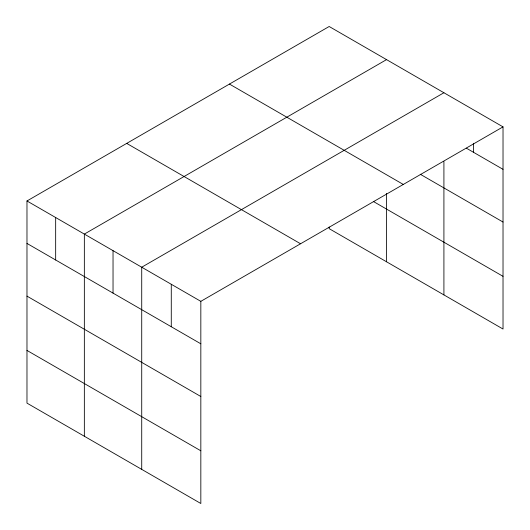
<?xml version="1.0" encoding="UTF-8"?>
<svg xmlns="http://www.w3.org/2000/svg" width="530" height="530" viewBox="0 0 530 530"><rect width="100%" height="100%" fill="white"/><g stroke="black" fill="none" stroke-linecap="round" stroke-linejoin="round"><path stroke-width="0.79" d="M26.977 200.969L200.83 301.338L200.83 503.5L26.977 403.125L26.977 200.969L329.17 26.5L503.023 126.875L503.023 329.031L329.17 228.662L329.17 227.012M386.542 59.625L84.349 234.088L84.349 436.25M443.915 92.743L141.722 267.213L141.722 469.375M200.83 301.338L503.023 126.875M466.426 148.208L503.023 169.335M420.244 174.244L503.023 222.037M229.444 84.071L403.297 184.447M373.63 201.632L503.023 276.329M126.703 143.392L300.556 243.767M26.977 243.429L200.83 343.804M26.977 296.131L200.83 396.5M26.977 350.429L200.83 450.798M473.469 143.285L473.469 152.269M443.915 161.557L443.915 294.905M386.542 193.45L386.542 261.78M171.276 284.279L171.276 326.738M113.036 250.65L113.036 293.116M55.663 217.532L55.663 259.991"/></g></svg>
